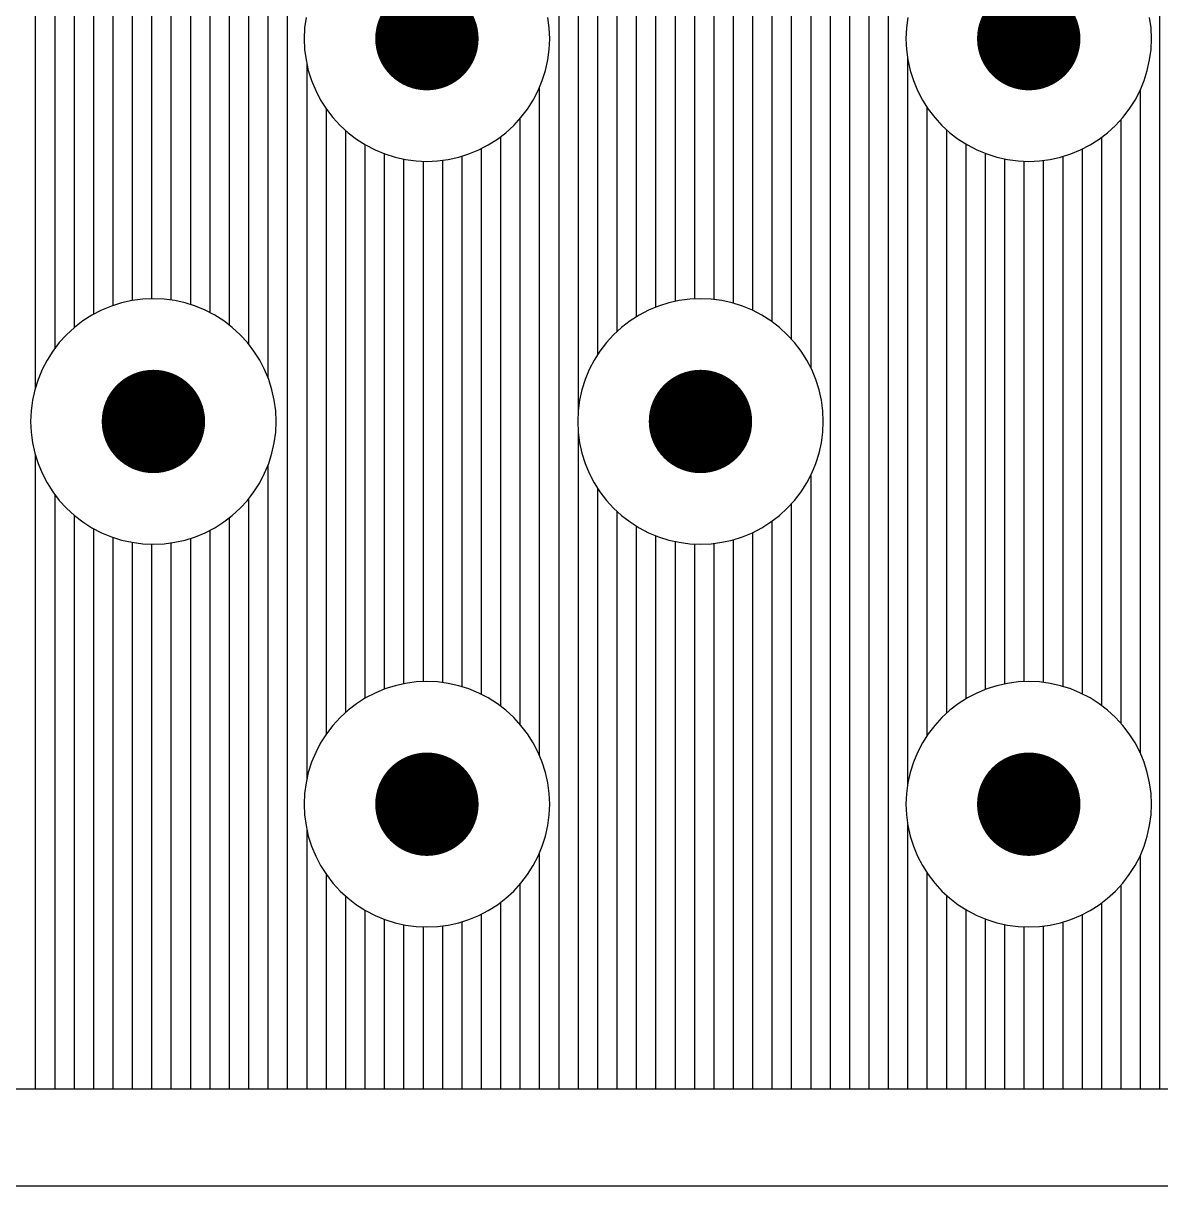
# Model space of a CAD drawing. Extents: x 295 to 953, y 10 to 290.
# Drawn here: x 574.02 to 613.23, y 80.09 to 120.18 of the extents above; entities that cross this region are included whole.
import ezdxf

# ---------------------------------------------------------------- set-up
doc = ezdxf.new("R2010")
doc.units = 0
doc.header["$LTSCALE"] = 5
doc.header["$MEASUREMENT"] = 0
doc.layers.get('0').update_dxf_attribs({"linetype": 'CONTINUOUS', "lineweight": 25})
doc.layers.add('ART003_PHO', color=3, linetype='CONTINUOUS')

msp = doc.modelspace()

# ---------------------------------------------------------------- linework, layer by layer
at = {"const_width": 1.782}
for points in [[(587.936, 120.543, 1), (587.936, 118.761, 1)], [(608.682, 120.543, 1), (608.682, 118.761, 1)], [(578.507, 107.341, 1), (578.507, 105.559, 1)], [(597.366, 107.341, 1), (597.366, 105.559, 1)], [(587.936, 94.14, 1), (587.936, 92.358, 1)], [(608.682, 94.14, 1), (608.682, 92.358, 1)]]:
    msp.add_lwpolyline(points, format="xyb", close=True, dxfattribs=at)
at = {"layer": 'ART003_PHO', "color": 7}
for p, q in [((583.123, 164.365), (583.123, 83.433)), ((592.478, 164.365), (592.478, 83.433)), ((613.194, 156.395), (613.194, 83.433)), ((601.834, 150.692), (601.834, 83.433)), ((602.502, 150.118), (602.502, 83.433)), ((603.17, 149.741), (603.17, 83.433)), ((603.839, 149.504), (603.839, 83.433)), ((593.147, 130.637), (593.147, 106.78)), ((574.436, 129.81), (574.436, 107.608)), ((582.455, 129.443), (582.455, 107.975)), ((601.166, 129.103), (601.166, 108.314)), ((575.104, 128.451), (575.104, 108.967)), ((593.815, 128.665), (593.815, 108.753)), ((581.786, 128.293), (581.786, 109.125)), ((600.497, 128.12), (600.497, 109.297)), ((575.772, 127.737), (575.772, 109.681)), ((581.118, 127.637), (581.118, 109.781)), ((594.483, 127.869), (594.483, 109.549)), ((599.829, 127.526), (599.829, 109.892)), ((576.44, 127.274), (576.44, 110.144)), ((580.45, 127.208), (580.45, 110.21)), ((595.151, 127.361), (595.151, 110.057)), ((599.161, 127.135), (599.161, 110.283)), ((577.109, 126.973), (577.109, 110.445)), ((577.777, 126.799), (577.777, 110.619)), ((578.445, 126.736), (578.445, 110.682)), ((579.113, 126.779), (579.113, 110.639)), ((579.782, 126.932), (579.782, 110.486)), ((595.82, 127.028), (595.82, 110.39)), ((596.488, 126.827), (596.488, 110.59)), ((597.156, 126.74), (597.156, 110.677)), ((597.824, 126.76), (597.824, 110.658)), ((598.493, 126.888), (598.493, 110.53)), ((583.768, 120.387), (583.72, 120.021)), ((583.768, 120.387), (583.72, 120.021)), ((592.153, 120.021), (592.104, 120.387)), ((592.153, 120.021), (592.104, 120.387)), ((604.514, 120.387), (604.466, 120.021)), ((604.514, 120.387), (604.466, 120.021)), ((612.898, 120.021), (612.85, 120.387)), ((612.898, 120.021), (612.85, 120.387)), ((583.72, 120.021), (583.704, 119.652)), ((583.72, 120.021), (583.704, 119.652)), ((592.169, 119.652), (592.153, 120.021)), ((592.169, 119.652), (592.153, 120.021)), ((604.466, 120.021), (604.449, 119.652)), ((604.466, 120.021), (604.449, 119.652)), ((612.914, 119.652), (612.898, 120.021)), ((612.914, 119.652), (612.898, 120.021)), ((583.704, 119.652), (583.72, 119.283)), ((583.704, 119.652), (583.72, 119.283)), ((592.153, 119.283), (592.169, 119.652)), ((592.153, 119.283), (592.169, 119.652)), ((604.449, 119.652), (604.466, 119.283)), ((604.449, 119.652), (604.466, 119.283)), ((612.898, 119.283), (612.914, 119.652)), ((612.898, 119.283), (612.914, 119.652)), ((583.72, 119.283), (583.768, 118.917)), ((583.72, 119.283), (583.768, 118.917)), ((592.104, 118.917), (592.153, 119.283)), ((592.104, 118.917), (592.153, 119.283)), ((604.466, 119.283), (604.514, 118.917)), ((604.466, 119.283), (604.514, 118.917)), ((612.85, 118.917), (612.898, 119.283)), ((612.85, 118.917), (612.898, 119.283)), ((583.768, 118.917), (583.848, 118.556)), ((583.768, 118.917), (583.848, 118.556)), ((583.791, 118.797), (583.791, 94.103)), ((592.024, 118.556), (592.104, 118.917)), ((592.024, 118.556), (592.104, 118.917)), ((604.507, 118.957), (604.507, 93.944)), ((604.514, 118.917), (604.594, 118.556)), ((604.514, 118.917), (604.594, 118.556)), ((612.77, 118.556), (612.85, 118.917)), ((612.77, 118.556), (612.85, 118.917)), ((583.848, 118.556), (583.959, 118.204)), ((583.848, 118.556), (583.959, 118.204)), ((591.913, 118.204), (592.024, 118.556)), ((591.913, 118.204), (592.024, 118.556)), ((604.594, 118.556), (604.705, 118.204)), ((604.594, 118.556), (604.705, 118.204)), ((612.659, 118.204), (612.77, 118.556)), ((612.659, 118.204), (612.77, 118.556)), ((583.959, 118.204), (584.101, 117.863)), ((583.959, 118.204), (584.101, 117.863)), ((591.772, 117.863), (591.913, 118.204)), ((591.772, 117.863), (591.913, 118.204)), ((591.81, 117.947), (591.81, 94.953)), ((604.705, 118.204), (604.846, 117.863)), ((604.705, 118.204), (604.846, 117.863)), ((612.518, 117.863), (612.659, 118.204)), ((612.518, 117.863), (612.659, 118.204)), ((612.526, 117.881), (612.526, 95.019)), ((584.101, 117.863), (584.271, 117.536)), ((584.101, 117.863), (584.271, 117.536)), ((584.271, 117.536), (584.469, 117.224)), ((584.271, 117.536), (584.469, 117.224)), ((591.403, 117.224), (591.602, 117.536)), ((591.403, 117.224), (591.602, 117.536)), ((591.602, 117.536), (591.772, 117.863)), ((591.602, 117.536), (591.772, 117.863)), ((604.846, 117.863), (605.016, 117.536)), ((604.846, 117.863), (605.016, 117.536)), ((605.016, 117.536), (605.215, 117.224)), ((605.016, 117.536), (605.215, 117.224)), ((612.149, 117.224), (612.347, 117.536)), ((612.149, 117.224), (612.347, 117.536)), ((612.347, 117.536), (612.518, 117.863)), ((612.347, 117.536), (612.518, 117.863)), ((584.459, 117.239), (584.459, 95.662)), ((584.469, 117.224), (584.694, 116.931)), ((584.469, 117.224), (584.694, 116.931)), ((591.178, 116.931), (591.403, 117.224)), ((591.178, 116.931), (591.403, 117.224)), ((605.175, 117.282), (605.175, 95.618)), ((605.215, 117.224), (605.44, 116.931)), ((605.215, 117.224), (605.44, 116.931)), ((611.924, 116.931), (612.149, 117.224)), ((611.924, 116.931), (612.149, 117.224)), ((584.694, 116.931), (584.944, 116.659)), ((584.694, 116.931), (584.944, 116.659)), ((590.929, 116.659), (591.178, 116.931)), ((590.929, 116.659), (591.178, 116.931)), ((591.142, 116.888), (591.142, 96.012)), ((605.44, 116.931), (605.689, 116.659)), ((605.44, 116.931), (605.689, 116.659)), ((611.674, 116.659), (611.924, 116.931)), ((611.674, 116.659), (611.924, 116.931)), ((611.858, 116.854), (611.858, 96.046)), ((584.944, 116.659), (585.216, 116.41)), ((584.944, 116.659), (585.216, 116.41)), ((585.128, 116.486), (585.128, 96.415)), ((585.216, 116.41), (585.509, 116.185)), ((585.216, 116.41), (585.509, 116.185)), ((590.364, 116.185), (590.657, 116.41)), ((590.364, 116.185), (590.657, 116.41)), ((590.657, 116.41), (590.929, 116.659)), ((590.657, 116.41), (590.929, 116.659)), ((605.689, 116.659), (605.961, 116.41)), ((605.689, 116.659), (605.961, 116.41)), ((605.843, 116.512), (605.843, 96.388)), ((605.961, 116.41), (606.254, 116.185)), ((605.961, 116.41), (606.254, 116.185)), ((611.109, 116.185), (611.402, 116.41)), ((611.109, 116.185), (611.402, 116.41)), ((611.402, 116.41), (611.674, 116.659)), ((611.402, 116.41), (611.674, 116.659)), ((585.509, 116.185), (585.82, 115.987)), ((585.509, 116.185), (585.82, 115.987)), ((585.796, 116.001), (585.796, 96.9)), ((585.82, 115.987), (586.148, 115.816)), ((585.82, 115.987), (586.148, 115.816)), ((589.725, 115.816), (590.052, 115.987)), ((589.725, 115.816), (590.052, 115.987)), ((590.052, 115.987), (590.364, 116.185)), ((590.052, 115.987), (590.364, 116.185)), ((590.474, 116.264), (590.474, 96.636)), ((606.254, 116.185), (606.566, 115.987)), ((606.254, 116.185), (606.566, 115.987)), ((606.512, 116.018), (606.512, 96.882)), ((606.566, 115.987), (606.893, 115.816)), ((606.566, 115.987), (606.893, 115.816)), ((610.47, 115.816), (610.798, 115.987)), ((610.47, 115.816), (610.798, 115.987)), ((610.798, 115.987), (611.109, 116.185)), ((610.798, 115.987), (611.109, 116.185)), ((611.189, 116.242), (611.189, 96.658)), ((586.148, 115.816), (586.489, 115.675)), ((586.148, 115.816), (586.489, 115.675)), ((586.464, 115.684), (586.464, 97.217)), ((586.489, 115.675), (586.841, 115.564)), ((586.489, 115.675), (586.841, 115.564)), ((586.841, 115.564), (587.201, 115.484)), ((586.841, 115.564), (587.201, 115.484)), ((587.132, 115.497), (587.132, 97.404)), ((587.201, 115.484), (587.567, 115.436)), ((587.201, 115.484), (587.567, 115.436)), ((588.305, 115.436), (588.671, 115.484)), ((588.305, 115.436), (588.671, 115.484)), ((588.671, 115.484), (589.032, 115.564)), ((588.671, 115.484), (589.032, 115.564)), ((589.032, 115.564), (589.384, 115.675)), ((589.032, 115.564), (589.384, 115.675)), ((589.137, 115.594), (589.137, 97.307)), ((589.384, 115.675), (589.725, 115.816)), ((589.384, 115.675), (589.725, 115.816)), ((589.805, 115.855), (589.805, 97.046)), ((606.893, 115.816), (607.234, 115.675)), ((606.893, 115.816), (607.234, 115.675)), ((607.18, 115.695), (607.18, 97.205)), ((607.234, 115.675), (607.586, 115.564)), ((607.234, 115.675), (607.586, 115.564)), ((607.586, 115.564), (607.947, 115.484)), ((607.586, 115.564), (607.947, 115.484)), ((607.848, 115.502), (607.848, 97.398)), ((607.947, 115.484), (608.313, 115.436)), ((607.947, 115.484), (608.313, 115.436)), ((609.051, 115.436), (609.417, 115.484)), ((609.051, 115.436), (609.417, 115.484)), ((609.417, 115.484), (609.777, 115.564)), ((609.417, 115.484), (609.777, 115.564)), ((609.777, 115.564), (610.129, 115.675)), ((609.777, 115.564), (610.129, 115.675)), ((609.853, 115.585), (609.853, 97.316)), ((610.129, 115.675), (610.47, 115.816)), ((610.129, 115.675), (610.47, 115.816)), ((610.521, 115.84), (610.521, 97.06)), ((587.567, 115.436), (587.936, 115.42)), ((587.567, 115.436), (587.936, 115.42)), ((587.801, 115.422), (587.801, 97.479)), ((587.936, 115.42), (588.305, 115.436)), ((587.936, 115.42), (588.305, 115.436)), ((588.469, 115.453), (588.469, 97.447)), ((608.313, 115.436), (608.682, 115.42)), ((608.313, 115.436), (608.682, 115.42)), ((608.516, 115.423), (608.516, 97.478)), ((608.682, 115.42), (609.051, 115.436)), ((608.682, 115.42), (609.051, 115.436)), ((609.185, 115.45), (609.185, 97.451)), ((578.138, 110.666), (577.772, 110.618)), ((578.138, 110.666), (577.772, 110.618)), ((578.507, 110.683), (578.138, 110.666)), ((578.507, 110.683), (578.138, 110.666)), ((578.875, 110.666), (578.507, 110.683)), ((578.875, 110.666), (578.507, 110.683)), ((579.241, 110.618), (578.875, 110.666)), ((579.241, 110.618), (578.875, 110.666)), ((596.997, 110.666), (596.631, 110.618)), ((596.997, 110.666), (596.631, 110.618)), ((597.366, 110.683), (596.997, 110.666)), ((597.366, 110.683), (596.997, 110.666)), ((597.735, 110.666), (597.366, 110.683)), ((597.735, 110.666), (597.366, 110.683)), ((598.101, 110.618), (597.735, 110.666)), ((598.101, 110.618), (597.735, 110.666)), ((576.718, 110.286), (576.39, 110.115)), ((576.718, 110.286), (576.39, 110.115)), ((577.059, 110.427), (576.718, 110.286)), ((577.059, 110.427), (576.718, 110.286)), ((577.411, 110.538), (577.059, 110.427)), ((577.411, 110.538), (577.059, 110.427)), ((577.772, 110.618), (577.411, 110.538)), ((577.772, 110.618), (577.411, 110.538)), ((579.602, 110.538), (579.241, 110.618)), ((579.602, 110.538), (579.241, 110.618)), ((579.954, 110.427), (579.602, 110.538)), ((579.954, 110.427), (579.602, 110.538)), ((580.295, 110.286), (579.954, 110.427)), ((580.295, 110.286), (579.954, 110.427)), ((580.623, 110.115), (580.295, 110.286)), ((580.623, 110.115), (580.295, 110.286)), ((595.577, 110.286), (595.25, 110.115)), ((595.577, 110.286), (595.25, 110.115)), ((595.919, 110.427), (595.577, 110.286)), ((595.919, 110.427), (595.577, 110.286)), ((596.271, 110.538), (595.919, 110.427)), ((596.271, 110.538), (595.919, 110.427)), ((596.631, 110.618), (596.271, 110.538)), ((596.631, 110.618), (596.271, 110.538)), ((598.461, 110.538), (598.101, 110.618)), ((598.461, 110.538), (598.101, 110.618)), ((598.814, 110.427), (598.461, 110.538)), ((598.814, 110.427), (598.461, 110.538)), ((599.155, 110.286), (598.814, 110.427)), ((599.155, 110.286), (598.814, 110.427)), ((599.482, 110.115), (599.155, 110.286)), ((599.482, 110.115), (599.155, 110.286)), ((576.079, 109.917), (575.786, 109.692)), ((576.079, 109.917), (575.786, 109.692)), ((576.39, 110.115), (576.079, 109.917)), ((576.39, 110.115), (576.079, 109.917)), ((580.934, 109.917), (580.623, 110.115)), ((580.934, 109.917), (580.623, 110.115)), ((581.227, 109.692), (580.934, 109.917)), ((581.227, 109.692), (580.934, 109.917)), ((594.939, 109.917), (594.646, 109.692)), ((594.939, 109.917), (594.646, 109.692)), ((595.25, 110.115), (594.939, 109.917)), ((595.25, 110.115), (594.939, 109.917)), ((599.794, 109.917), (599.482, 110.115)), ((599.794, 109.917), (599.482, 110.115)), ((600.087, 109.692), (599.794, 109.917)), ((600.087, 109.692), (599.794, 109.917)), ((575.786, 109.692), (575.514, 109.443)), ((575.786, 109.692), (575.514, 109.443)), ((581.499, 109.443), (581.227, 109.692)), ((581.499, 109.443), (581.227, 109.692)), ((594.646, 109.692), (594.373, 109.443)), ((594.646, 109.692), (594.373, 109.443)), ((600.359, 109.443), (600.087, 109.692)), ((600.359, 109.443), (600.087, 109.692)), ((575.264, 109.171), (575.04, 108.878)), ((575.264, 109.171), (575.04, 108.878)), ((575.514, 109.443), (575.264, 109.171)), ((575.514, 109.443), (575.264, 109.171)), ((581.749, 109.171), (581.499, 109.443)), ((581.749, 109.171), (581.499, 109.443)), ((581.973, 108.878), (581.749, 109.171)), ((581.973, 108.878), (581.749, 109.171)), ((594.124, 109.171), (593.899, 108.878)), ((594.124, 109.171), (593.899, 108.878)), ((594.373, 109.443), (594.124, 109.171)), ((594.373, 109.443), (594.124, 109.171)), ((600.608, 109.171), (600.359, 109.443)), ((600.608, 109.171), (600.359, 109.443)), ((600.833, 108.878), (600.608, 109.171)), ((600.833, 108.878), (600.608, 109.171)), ((575.04, 108.878), (574.841, 108.566)), ((575.04, 108.878), (574.841, 108.566)), ((582.172, 108.566), (581.973, 108.878)), ((582.172, 108.566), (581.973, 108.878)), ((593.899, 108.878), (593.701, 108.566)), ((593.899, 108.878), (593.701, 108.566)), ((601.031, 108.566), (600.833, 108.878)), ((601.031, 108.566), (600.833, 108.878)), ((574.841, 108.566), (574.671, 108.239)), ((574.841, 108.566), (574.671, 108.239)), ((582.342, 108.239), (582.172, 108.566)), ((582.342, 108.239), (582.172, 108.566)), ((593.701, 108.566), (593.53, 108.239)), ((593.701, 108.566), (593.53, 108.239)), ((601.202, 108.239), (601.031, 108.566)), ((601.202, 108.239), (601.031, 108.566)), ((574.529, 107.898), (574.418, 107.546)), ((574.529, 107.898), (574.418, 107.546)), ((574.671, 108.239), (574.529, 107.898)), ((574.671, 108.239), (574.529, 107.898)), ((582.484, 107.898), (582.342, 108.239)), ((582.484, 107.898), (582.342, 108.239)), ((582.595, 107.546), (582.484, 107.898)), ((582.595, 107.546), (582.484, 107.898)), ((593.389, 107.898), (593.278, 107.546)), ((593.389, 107.898), (593.278, 107.546)), ((593.53, 108.239), (593.389, 107.898)), ((593.53, 108.239), (593.389, 107.898)), ((601.343, 107.898), (601.202, 108.239)), ((601.343, 107.898), (601.202, 108.239)), ((601.454, 107.546), (601.343, 107.898)), ((601.454, 107.546), (601.343, 107.898)), ((574.418, 107.546), (574.339, 107.185)), ((574.418, 107.546), (574.339, 107.185)), ((582.675, 107.185), (582.595, 107.546)), ((582.675, 107.185), (582.595, 107.546)), ((593.278, 107.546), (593.198, 107.185)), ((593.278, 107.546), (593.198, 107.185)), ((601.534, 107.185), (601.454, 107.546)), ((601.534, 107.185), (601.454, 107.546)), ((574.339, 107.185), (574.29, 106.819)), ((574.339, 107.185), (574.29, 106.819)), ((582.723, 106.819), (582.675, 107.185)), ((582.723, 106.819), (582.675, 107.185)), ((593.198, 107.185), (593.15, 106.819)), ((593.198, 107.185), (593.15, 106.819)), ((601.582, 106.819), (601.534, 107.185)), ((601.582, 106.819), (601.534, 107.185)), ((574.29, 106.819), (574.274, 106.45)), ((574.29, 106.819), (574.274, 106.45)), ((582.739, 106.45), (582.723, 106.819)), ((582.739, 106.45), (582.723, 106.819)), ((593.15, 106.819), (593.134, 106.45)), ((593.15, 106.819), (593.134, 106.45)), ((601.598, 106.45), (601.582, 106.819)), ((601.598, 106.45), (601.582, 106.819)), ((574.274, 106.45), (574.29, 106.081)), ((574.274, 106.45), (574.29, 106.081)), ((582.723, 106.081), (582.739, 106.45)), ((582.723, 106.081), (582.739, 106.45)), ((593.134, 106.45), (593.15, 106.081)), ((593.134, 106.45), (593.15, 106.081)), ((601.582, 106.081), (601.598, 106.45)), ((601.582, 106.081), (601.598, 106.45)), ((574.29, 106.081), (574.339, 105.715)), ((574.29, 106.081), (574.339, 105.715)), ((582.675, 105.715), (582.723, 106.081)), ((582.675, 105.715), (582.723, 106.081)), ((593.147, 106.12), (593.147, 83.433)), ((593.15, 106.081), (593.198, 105.715)), ((593.15, 106.081), (593.198, 105.715)), ((601.534, 105.715), (601.582, 106.081)), ((601.534, 105.715), (601.582, 106.081)), ((574.339, 105.715), (574.418, 105.355)), ((574.339, 105.715), (574.418, 105.355)), ((582.595, 105.355), (582.675, 105.715)), ((582.595, 105.355), (582.675, 105.715)), ((593.198, 105.715), (593.278, 105.355)), ((593.198, 105.715), (593.278, 105.355)), ((601.454, 105.355), (601.534, 105.715)), ((601.454, 105.355), (601.534, 105.715)), ((574.418, 105.355), (574.529, 105.003)), ((574.418, 105.355), (574.529, 105.003)), ((574.436, 105.293), (574.436, 83.433)), ((582.484, 105.003), (582.595, 105.355)), ((582.484, 105.003), (582.595, 105.355)), ((593.278, 105.355), (593.389, 105.003)), ((593.278, 105.355), (593.389, 105.003)), ((601.343, 105.003), (601.454, 105.355)), ((601.343, 105.003), (601.454, 105.355)), ((574.529, 105.003), (574.671, 104.662)), ((574.529, 105.003), (574.671, 104.662)), ((574.671, 104.662), (574.841, 104.334)), ((574.671, 104.662), (574.841, 104.334)), ((582.172, 104.334), (582.342, 104.662)), ((582.172, 104.334), (582.342, 104.662)), ((582.342, 104.662), (582.484, 105.003)), ((582.342, 104.662), (582.484, 105.003)), ((582.455, 104.926), (582.455, 83.433)), ((593.389, 105.003), (593.53, 104.662)), ((593.389, 105.003), (593.53, 104.662)), ((593.53, 104.662), (593.701, 104.334)), ((593.53, 104.662), (593.701, 104.334)), ((601.031, 104.334), (601.202, 104.662)), ((601.031, 104.334), (601.202, 104.662)), ((601.202, 104.662), (601.343, 105.003)), ((601.202, 104.662), (601.343, 105.003)), ((574.841, 104.334), (575.04, 104.023)), ((574.841, 104.334), (575.04, 104.023)), ((581.973, 104.023), (582.172, 104.334)), ((581.973, 104.023), (582.172, 104.334)), ((593.701, 104.334), (593.899, 104.023)), ((593.701, 104.334), (593.899, 104.023)), ((600.833, 104.023), (601.031, 104.334)), ((600.833, 104.023), (601.031, 104.334)), ((601.166, 104.586), (601.166, 83.433)), ((575.04, 104.023), (575.264, 103.73)), ((575.04, 104.023), (575.264, 103.73)), ((575.104, 103.933), (575.104, 83.433)), ((581.749, 103.73), (581.973, 104.023)), ((581.749, 103.73), (581.973, 104.023)), ((593.815, 104.148), (593.815, 83.433)), ((593.899, 104.023), (594.124, 103.73)), ((593.899, 104.023), (594.124, 103.73)), ((600.608, 103.73), (600.833, 104.023)), ((600.608, 103.73), (600.833, 104.023)), ((575.264, 103.73), (575.514, 103.457)), ((575.264, 103.73), (575.514, 103.457)), ((575.514, 103.457), (575.786, 103.208)), ((575.514, 103.457), (575.786, 103.208)), ((581.227, 103.208), (581.499, 103.457)), ((581.227, 103.208), (581.499, 103.457)), ((581.499, 103.457), (581.749, 103.73)), ((581.499, 103.457), (581.749, 103.73)), ((581.786, 103.775), (581.786, 83.433)), ((594.124, 103.73), (594.373, 103.457)), ((594.124, 103.73), (594.373, 103.457)), ((594.373, 103.457), (594.646, 103.208)), ((594.373, 103.457), (594.646, 103.208)), ((600.087, 103.208), (600.359, 103.457)), ((600.087, 103.208), (600.359, 103.457)), ((600.359, 103.457), (600.608, 103.73)), ((600.359, 103.457), (600.608, 103.73)), ((600.497, 103.603), (600.497, 83.433)), ((575.772, 103.22), (575.772, 83.433)), ((575.786, 103.208), (576.079, 102.983)), ((575.786, 103.208), (576.079, 102.983)), ((580.934, 102.983), (581.227, 103.208)), ((580.934, 102.983), (581.227, 103.208)), ((581.118, 103.12), (581.118, 83.433)), ((594.483, 103.352), (594.483, 83.433)), ((594.646, 103.208), (594.939, 102.983)), ((594.646, 103.208), (594.939, 102.983)), ((599.794, 102.983), (600.087, 103.208)), ((599.794, 102.983), (600.087, 103.208)), ((576.079, 102.983), (576.39, 102.785)), ((576.079, 102.983), (576.39, 102.785)), ((576.39, 102.785), (576.718, 102.614)), ((576.39, 102.785), (576.718, 102.614)), ((576.44, 102.757), (576.44, 83.433)), ((580.295, 102.614), (580.623, 102.785)), ((580.295, 102.614), (580.623, 102.785)), ((580.45, 102.69), (580.45, 83.433)), ((580.623, 102.785), (580.934, 102.983)), ((580.623, 102.785), (580.934, 102.983)), ((594.939, 102.983), (595.25, 102.785)), ((594.939, 102.983), (595.25, 102.785)), ((595.151, 102.844), (595.151, 83.433)), ((595.25, 102.785), (595.577, 102.614)), ((595.25, 102.785), (595.577, 102.614)), ((599.155, 102.614), (599.482, 102.785)), ((599.155, 102.614), (599.482, 102.785)), ((599.482, 102.785), (599.794, 102.983)), ((599.482, 102.785), (599.794, 102.983)), ((599.829, 103.008), (599.829, 83.433)), ((576.718, 102.614), (577.059, 102.473)), ((576.718, 102.614), (577.059, 102.473)), ((577.059, 102.473), (577.411, 102.362)), ((577.059, 102.473), (577.411, 102.362)), ((577.109, 102.455), (577.109, 83.433)), ((577.411, 102.362), (577.772, 102.282)), ((577.411, 102.362), (577.772, 102.282)), ((577.772, 102.282), (578.138, 102.234)), ((577.772, 102.282), (578.138, 102.234)), ((577.777, 102.281), (577.777, 83.433)), ((578.875, 102.234), (579.241, 102.282)), ((578.875, 102.234), (579.241, 102.282)), ((579.113, 102.262), (579.113, 83.433)), ((579.241, 102.282), (579.602, 102.362)), ((579.241, 102.282), (579.602, 102.362)), ((579.602, 102.362), (579.954, 102.473)), ((579.602, 102.362), (579.954, 102.473)), ((579.782, 102.415), (579.782, 83.433)), ((579.954, 102.473), (580.295, 102.614)), ((579.954, 102.473), (580.295, 102.614)), ((595.577, 102.614), (595.919, 102.473)), ((595.577, 102.614), (595.919, 102.473)), ((595.82, 102.511), (595.82, 83.433)), ((595.919, 102.473), (596.271, 102.362)), ((595.919, 102.473), (596.271, 102.362)), ((596.271, 102.362), (596.631, 102.282)), ((596.271, 102.362), (596.631, 102.282)), ((596.488, 102.31), (596.488, 83.433)), ((596.631, 102.282), (596.997, 102.234)), ((596.631, 102.282), (596.997, 102.234)), ((597.735, 102.234), (598.101, 102.282)), ((597.735, 102.234), (598.101, 102.282)), ((597.824, 102.243), (597.824, 83.433)), ((598.101, 102.282), (598.461, 102.362)), ((598.101, 102.282), (598.461, 102.362)), ((598.461, 102.362), (598.814, 102.473)), ((598.461, 102.362), (598.814, 102.473)), ((598.493, 102.371), (598.493, 83.433)), ((598.814, 102.473), (599.155, 102.614)), ((598.814, 102.473), (599.155, 102.614)), ((599.161, 102.617), (599.161, 83.433)), ((578.138, 102.234), (578.507, 102.218)), ((578.138, 102.234), (578.507, 102.218)), ((578.445, 102.218), (578.445, 83.433)), ((578.507, 102.218), (578.875, 102.234)), ((578.507, 102.218), (578.875, 102.234)), ((596.997, 102.234), (597.366, 102.218)), ((596.997, 102.234), (597.366, 102.218)), ((597.156, 102.223), (597.156, 83.433)), ((597.366, 102.218), (597.735, 102.234)), ((597.366, 102.218), (597.735, 102.234)), ((587.567, 97.465), (587.201, 97.417)), ((587.567, 97.465), (587.201, 97.417)), ((587.936, 97.481), (587.567, 97.465)), ((587.936, 97.481), (587.567, 97.465)), ((588.305, 97.465), (587.936, 97.481)), ((588.305, 97.465), (587.936, 97.481)), ((588.671, 97.417), (588.305, 97.465)), ((588.671, 97.417), (588.305, 97.465)), ((608.313, 97.465), (607.947, 97.417)), ((608.313, 97.465), (607.947, 97.417)), ((608.682, 97.481), (608.313, 97.465)), ((608.682, 97.481), (608.313, 97.465)), ((609.051, 97.465), (608.682, 97.481)), ((609.051, 97.465), (608.682, 97.481)), ((609.417, 97.417), (609.051, 97.465)), ((609.417, 97.417), (609.051, 97.465)), ((586.148, 97.084), (585.82, 96.914)), ((586.148, 97.084), (585.82, 96.914)), ((586.489, 97.226), (586.148, 97.084)), ((586.489, 97.226), (586.148, 97.084)), ((586.841, 97.337), (586.489, 97.226)), ((586.841, 97.337), (586.489, 97.226)), ((587.201, 97.417), (586.841, 97.337)), ((587.201, 97.417), (586.841, 97.337)), ((589.032, 97.337), (588.671, 97.417)), ((589.032, 97.337), (588.671, 97.417)), ((589.384, 97.226), (589.032, 97.337)), ((589.384, 97.226), (589.032, 97.337)), ((589.725, 97.084), (589.384, 97.226)), ((589.725, 97.084), (589.384, 97.226)), ((590.052, 96.914), (589.725, 97.084)), ((590.052, 96.914), (589.725, 97.084)), ((606.893, 97.084), (606.566, 96.914)), ((606.893, 97.084), (606.566, 96.914)), ((607.234, 97.226), (606.893, 97.084)), ((607.234, 97.226), (606.893, 97.084)), ((607.586, 97.337), (607.234, 97.226)), ((607.586, 97.337), (607.234, 97.226)), ((607.947, 97.417), (607.586, 97.337)), ((607.947, 97.417), (607.586, 97.337)), ((609.777, 97.337), (609.417, 97.417)), ((609.777, 97.337), (609.417, 97.417)), ((610.129, 97.226), (609.777, 97.337)), ((610.129, 97.226), (609.777, 97.337)), ((610.47, 97.084), (610.129, 97.226)), ((610.47, 97.084), (610.129, 97.226)), ((610.798, 96.914), (610.47, 97.084)), ((610.798, 96.914), (610.47, 97.084)), ((585.509, 96.715), (585.216, 96.491)), ((585.509, 96.715), (585.216, 96.491)), ((585.82, 96.914), (585.509, 96.715)), ((585.82, 96.914), (585.509, 96.715)), ((590.364, 96.715), (590.052, 96.914)), ((590.364, 96.715), (590.052, 96.914)), ((590.657, 96.491), (590.364, 96.715)), ((590.657, 96.491), (590.364, 96.715)), ((606.254, 96.715), (605.961, 96.491)), ((606.254, 96.715), (605.961, 96.491)), ((606.566, 96.914), (606.254, 96.715)), ((606.566, 96.914), (606.254, 96.715)), ((611.109, 96.715), (610.798, 96.914)), ((611.109, 96.715), (610.798, 96.914)), ((611.402, 96.491), (611.109, 96.715)), ((611.402, 96.491), (611.109, 96.715)), ((584.944, 96.241), (584.694, 95.969)), ((584.944, 96.241), (584.694, 95.969)), ((585.216, 96.491), (584.944, 96.241)), ((585.216, 96.491), (584.944, 96.241)), ((590.929, 96.241), (590.657, 96.491)), ((590.929, 96.241), (590.657, 96.491)), ((591.178, 95.969), (590.929, 96.241)), ((591.178, 95.969), (590.929, 96.241)), ((605.689, 96.241), (605.44, 95.969)), ((605.689, 96.241), (605.44, 95.969)), ((605.961, 96.491), (605.689, 96.241)), ((605.961, 96.491), (605.689, 96.241)), ((611.674, 96.241), (611.402, 96.491)), ((611.674, 96.241), (611.402, 96.491)), ((611.924, 95.969), (611.674, 96.241)), ((611.924, 95.969), (611.674, 96.241)), ((584.694, 95.969), (584.469, 95.676)), ((584.694, 95.969), (584.469, 95.676)), ((591.403, 95.676), (591.178, 95.969)), ((591.403, 95.676), (591.178, 95.969)), ((605.44, 95.969), (605.215, 95.676)), ((605.44, 95.969), (605.215, 95.676)), ((612.149, 95.676), (611.924, 95.969)), ((612.149, 95.676), (611.924, 95.969)), ((584.469, 95.676), (584.271, 95.365)), ((584.469, 95.676), (584.271, 95.365)), ((591.602, 95.365), (591.403, 95.676)), ((591.602, 95.365), (591.403, 95.676)), ((605.215, 95.676), (605.016, 95.365)), ((605.215, 95.676), (605.016, 95.365)), ((612.347, 95.365), (612.149, 95.676)), ((612.347, 95.365), (612.149, 95.676)), ((584.101, 95.037), (583.959, 94.696)), ((584.101, 95.037), (583.959, 94.696)), ((584.271, 95.365), (584.101, 95.037)), ((584.271, 95.365), (584.101, 95.037)), ((591.772, 95.037), (591.602, 95.365)), ((591.772, 95.037), (591.602, 95.365)), ((591.913, 94.696), (591.772, 95.037)), ((591.913, 94.696), (591.772, 95.037)), ((604.846, 95.037), (604.705, 94.696)), ((604.846, 95.037), (604.705, 94.696)), ((605.016, 95.365), (604.846, 95.037)), ((605.016, 95.365), (604.846, 95.037)), ((612.518, 95.037), (612.347, 95.365)), ((612.518, 95.037), (612.347, 95.365)), ((612.659, 94.696), (612.518, 95.037)), ((612.659, 94.696), (612.518, 95.037)), ((583.959, 94.696), (583.848, 94.344)), ((583.959, 94.696), (583.848, 94.344)), ((592.024, 94.344), (591.913, 94.696)), ((592.024, 94.344), (591.913, 94.696)), ((604.705, 94.696), (604.594, 94.344)), ((604.705, 94.696), (604.594, 94.344)), ((612.77, 94.344), (612.659, 94.696)), ((612.77, 94.344), (612.659, 94.696)), ((583.848, 94.344), (583.768, 93.983)), ((583.848, 94.344), (583.768, 93.983)), ((592.104, 93.983), (592.024, 94.344)), ((592.104, 93.983), (592.024, 94.344)), ((604.594, 94.344), (604.514, 93.983)), ((604.594, 94.344), (604.514, 93.983)), ((612.85, 93.983), (612.77, 94.344)), ((612.85, 93.983), (612.77, 94.344)), ((583.768, 93.983), (583.72, 93.617)), ((583.768, 93.983), (583.72, 93.617)), ((592.153, 93.617), (592.104, 93.983)), ((592.153, 93.617), (592.104, 93.983)), ((604.514, 93.983), (604.466, 93.617)), ((604.514, 93.983), (604.466, 93.617)), ((612.898, 93.617), (612.85, 93.983)), ((612.898, 93.617), (612.85, 93.983)), ((583.72, 93.617), (583.704, 93.249)), ((583.72, 93.617), (583.704, 93.249)), ((592.169, 93.249), (592.153, 93.617)), ((592.169, 93.249), (592.153, 93.617)), ((604.466, 93.617), (604.449, 93.249)), ((604.466, 93.617), (604.449, 93.249)), ((612.914, 93.249), (612.898, 93.617)), ((612.914, 93.249), (612.898, 93.617)), ((583.704, 93.249), (583.72, 92.88)), ((583.704, 93.249), (583.72, 92.88)), ((592.153, 92.88), (592.169, 93.249)), ((592.153, 92.88), (592.169, 93.249)), ((604.449, 93.249), (604.466, 92.88)), ((604.449, 93.249), (604.466, 92.88)), ((612.898, 92.88), (612.914, 93.249)), ((612.898, 92.88), (612.914, 93.249)), ((583.72, 92.88), (583.768, 92.514)), ((583.72, 92.88), (583.768, 92.514)), ((592.104, 92.514), (592.153, 92.88)), ((592.104, 92.514), (592.153, 92.88)), ((604.466, 92.88), (604.514, 92.514)), ((604.466, 92.88), (604.514, 92.514)), ((612.85, 92.514), (612.898, 92.88)), ((612.85, 92.514), (612.898, 92.88)), ((583.768, 92.514), (583.848, 92.153)), ((583.768, 92.514), (583.848, 92.153)), ((583.791, 92.394), (583.791, 83.433)), ((592.024, 92.153), (592.104, 92.514)), ((592.024, 92.153), (592.104, 92.514)), ((604.507, 92.554), (604.507, 83.433)), ((604.514, 92.514), (604.594, 92.153)), ((604.514, 92.514), (604.594, 92.153)), ((612.77, 92.153), (612.85, 92.514)), ((612.77, 92.153), (612.85, 92.514)), ((583.848, 92.153), (583.959, 91.801)), ((583.848, 92.153), (583.959, 91.801)), ((591.913, 91.801), (592.024, 92.153)), ((591.913, 91.801), (592.024, 92.153)), ((604.594, 92.153), (604.705, 91.801)), ((604.594, 92.153), (604.705, 91.801)), ((612.659, 91.801), (612.77, 92.153)), ((612.659, 91.801), (612.77, 92.153)), ((583.959, 91.801), (584.101, 91.46)), ((583.959, 91.801), (584.101, 91.46)), ((584.101, 91.46), (584.271, 91.132)), ((584.101, 91.46), (584.271, 91.132)), ((591.602, 91.132), (591.772, 91.46)), ((591.602, 91.132), (591.772, 91.46)), ((591.772, 91.46), (591.913, 91.801)), ((591.772, 91.46), (591.913, 91.801)), ((591.81, 91.544), (591.81, 83.433)), ((604.705, 91.801), (604.846, 91.46)), ((604.705, 91.801), (604.846, 91.46)), ((604.846, 91.46), (605.016, 91.132)), ((604.846, 91.46), (605.016, 91.132)), ((612.347, 91.132), (612.518, 91.46)), ((612.347, 91.132), (612.518, 91.46)), ((612.518, 91.46), (612.659, 91.801)), ((612.518, 91.46), (612.659, 91.801)), ((612.526, 91.478), (612.526, 83.433)), ((584.271, 91.132), (584.469, 90.821)), ((584.271, 91.132), (584.469, 90.821)), ((591.403, 90.821), (591.602, 91.132)), ((591.403, 90.821), (591.602, 91.132)), ((605.016, 91.132), (605.215, 90.821)), ((605.016, 91.132), (605.215, 90.821)), ((612.149, 90.821), (612.347, 91.132)), ((612.149, 90.821), (612.347, 91.132)), ((584.459, 90.835), (584.459, 83.433)), ((584.469, 90.821), (584.694, 90.528)), ((584.469, 90.821), (584.694, 90.528)), ((591.178, 90.528), (591.403, 90.821)), ((591.178, 90.528), (591.403, 90.821)), ((605.175, 90.879), (605.175, 83.433)), ((605.215, 90.821), (605.44, 90.528)), ((605.215, 90.821), (605.44, 90.528)), ((611.924, 90.528), (612.149, 90.821)), ((611.924, 90.528), (612.149, 90.821)), ((584.694, 90.528), (584.944, 90.256)), ((584.694, 90.528), (584.944, 90.256)), ((584.944, 90.256), (585.216, 90.006)), ((584.944, 90.256), (585.216, 90.006)), ((590.657, 90.006), (590.929, 90.256)), ((590.657, 90.006), (590.929, 90.256)), ((590.929, 90.256), (591.178, 90.528)), ((590.929, 90.256), (591.178, 90.528)), ((591.142, 90.485), (591.142, 83.433)), ((605.44, 90.528), (605.689, 90.256)), ((605.44, 90.528), (605.689, 90.256)), ((605.689, 90.256), (605.961, 90.006)), ((605.689, 90.256), (605.961, 90.006)), ((611.402, 90.006), (611.674, 90.256)), ((611.402, 90.006), (611.674, 90.256)), ((611.674, 90.256), (611.924, 90.528)), ((611.674, 90.256), (611.924, 90.528)), ((611.858, 90.451), (611.858, 83.433)), ((585.128, 90.083), (585.128, 83.433)), ((585.216, 90.006), (585.509, 89.782)), ((585.216, 90.006), (585.509, 89.782)), ((590.364, 89.782), (590.657, 90.006)), ((590.364, 89.782), (590.657, 90.006)), ((590.474, 89.861), (590.474, 83.433)), ((605.843, 90.109), (605.843, 83.433)), ((605.961, 90.006), (606.254, 89.782)), ((605.961, 90.006), (606.254, 89.782)), ((611.109, 89.782), (611.402, 90.006)), ((611.109, 89.782), (611.402, 90.006)), ((611.189, 89.839), (611.189, 83.433)), ((585.509, 89.782), (585.82, 89.583)), ((585.509, 89.782), (585.82, 89.583)), ((585.796, 89.597), (585.796, 83.433)), ((585.82, 89.583), (586.148, 89.413)), ((585.82, 89.583), (586.148, 89.413)), ((586.148, 89.413), (586.489, 89.271)), ((586.148, 89.413), (586.489, 89.271)), ((589.384, 89.271), (589.725, 89.413)), ((589.384, 89.271), (589.725, 89.413)), ((589.725, 89.413), (590.052, 89.583)), ((589.725, 89.413), (590.052, 89.583)), ((589.805, 89.451), (589.805, 83.433)), ((590.052, 89.583), (590.364, 89.782)), ((590.052, 89.583), (590.364, 89.782)), ((606.254, 89.782), (606.566, 89.583)), ((606.254, 89.782), (606.566, 89.583)), ((606.512, 89.615), (606.512, 83.433)), ((606.566, 89.583), (606.893, 89.413)), ((606.566, 89.583), (606.893, 89.413)), ((606.893, 89.413), (607.234, 89.271)), ((606.893, 89.413), (607.234, 89.271)), ((610.129, 89.271), (610.47, 89.413)), ((610.129, 89.271), (610.47, 89.413)), ((610.47, 89.413), (610.798, 89.583)), ((610.47, 89.413), (610.798, 89.583)), ((610.521, 89.437), (610.521, 83.433)), ((610.798, 89.583), (611.109, 89.782)), ((610.798, 89.583), (611.109, 89.782)), ((586.464, 89.281), (586.464, 83.433)), ((586.489, 89.271), (586.841, 89.16)), ((586.489, 89.271), (586.841, 89.16)), ((586.841, 89.16), (587.201, 89.081)), ((586.841, 89.16), (587.201, 89.081)), ((587.132, 89.093), (587.132, 83.433)), ((587.201, 89.081), (587.567, 89.032)), ((587.201, 89.081), (587.567, 89.032)), ((587.567, 89.032), (587.936, 89.016)), ((587.567, 89.032), (587.936, 89.016)), ((587.801, 89.018), (587.801, 83.433)), ((587.936, 89.016), (588.305, 89.032)), ((587.936, 89.016), (588.305, 89.032)), ((588.305, 89.032), (588.671, 89.081)), ((588.305, 89.032), (588.671, 89.081)), ((588.469, 89.05), (588.469, 83.433)), ((588.671, 89.081), (589.032, 89.16)), ((588.671, 89.081), (589.032, 89.16)), ((589.032, 89.16), (589.384, 89.271)), ((589.032, 89.16), (589.384, 89.271)), ((589.137, 89.19), (589.137, 83.433)), ((607.18, 89.292), (607.18, 83.433)), ((607.234, 89.271), (607.586, 89.16)), ((607.234, 89.271), (607.586, 89.16)), ((607.586, 89.16), (607.947, 89.081)), ((607.586, 89.16), (607.947, 89.081)), ((607.848, 89.099), (607.848, 83.433)), ((607.947, 89.081), (608.313, 89.032)), ((607.947, 89.081), (608.313, 89.032)), ((608.313, 89.032), (608.682, 89.016)), ((608.313, 89.032), (608.682, 89.016)), ((608.516, 89.019), (608.516, 83.433)), ((608.682, 89.016), (609.051, 89.032)), ((608.682, 89.016), (609.051, 89.032)), ((609.051, 89.032), (609.417, 89.081)), ((609.051, 89.032), (609.417, 89.081)), ((609.185, 89.046), (609.185, 83.433)), ((609.417, 89.081), (609.777, 89.16)), ((609.417, 89.081), (609.777, 89.16)), ((609.777, 89.16), (610.129, 89.271)), ((609.777, 89.16), (610.129, 89.271)), ((609.853, 89.182), (609.853, 83.433)), ((548.896, 83.433), (822.136, 83.433)), ((548.896, 80.091), (822.136, 80.091))]:
    msp.add_line(p, q, dxfattribs=at)

doc.saveas('drawing.dxf')
